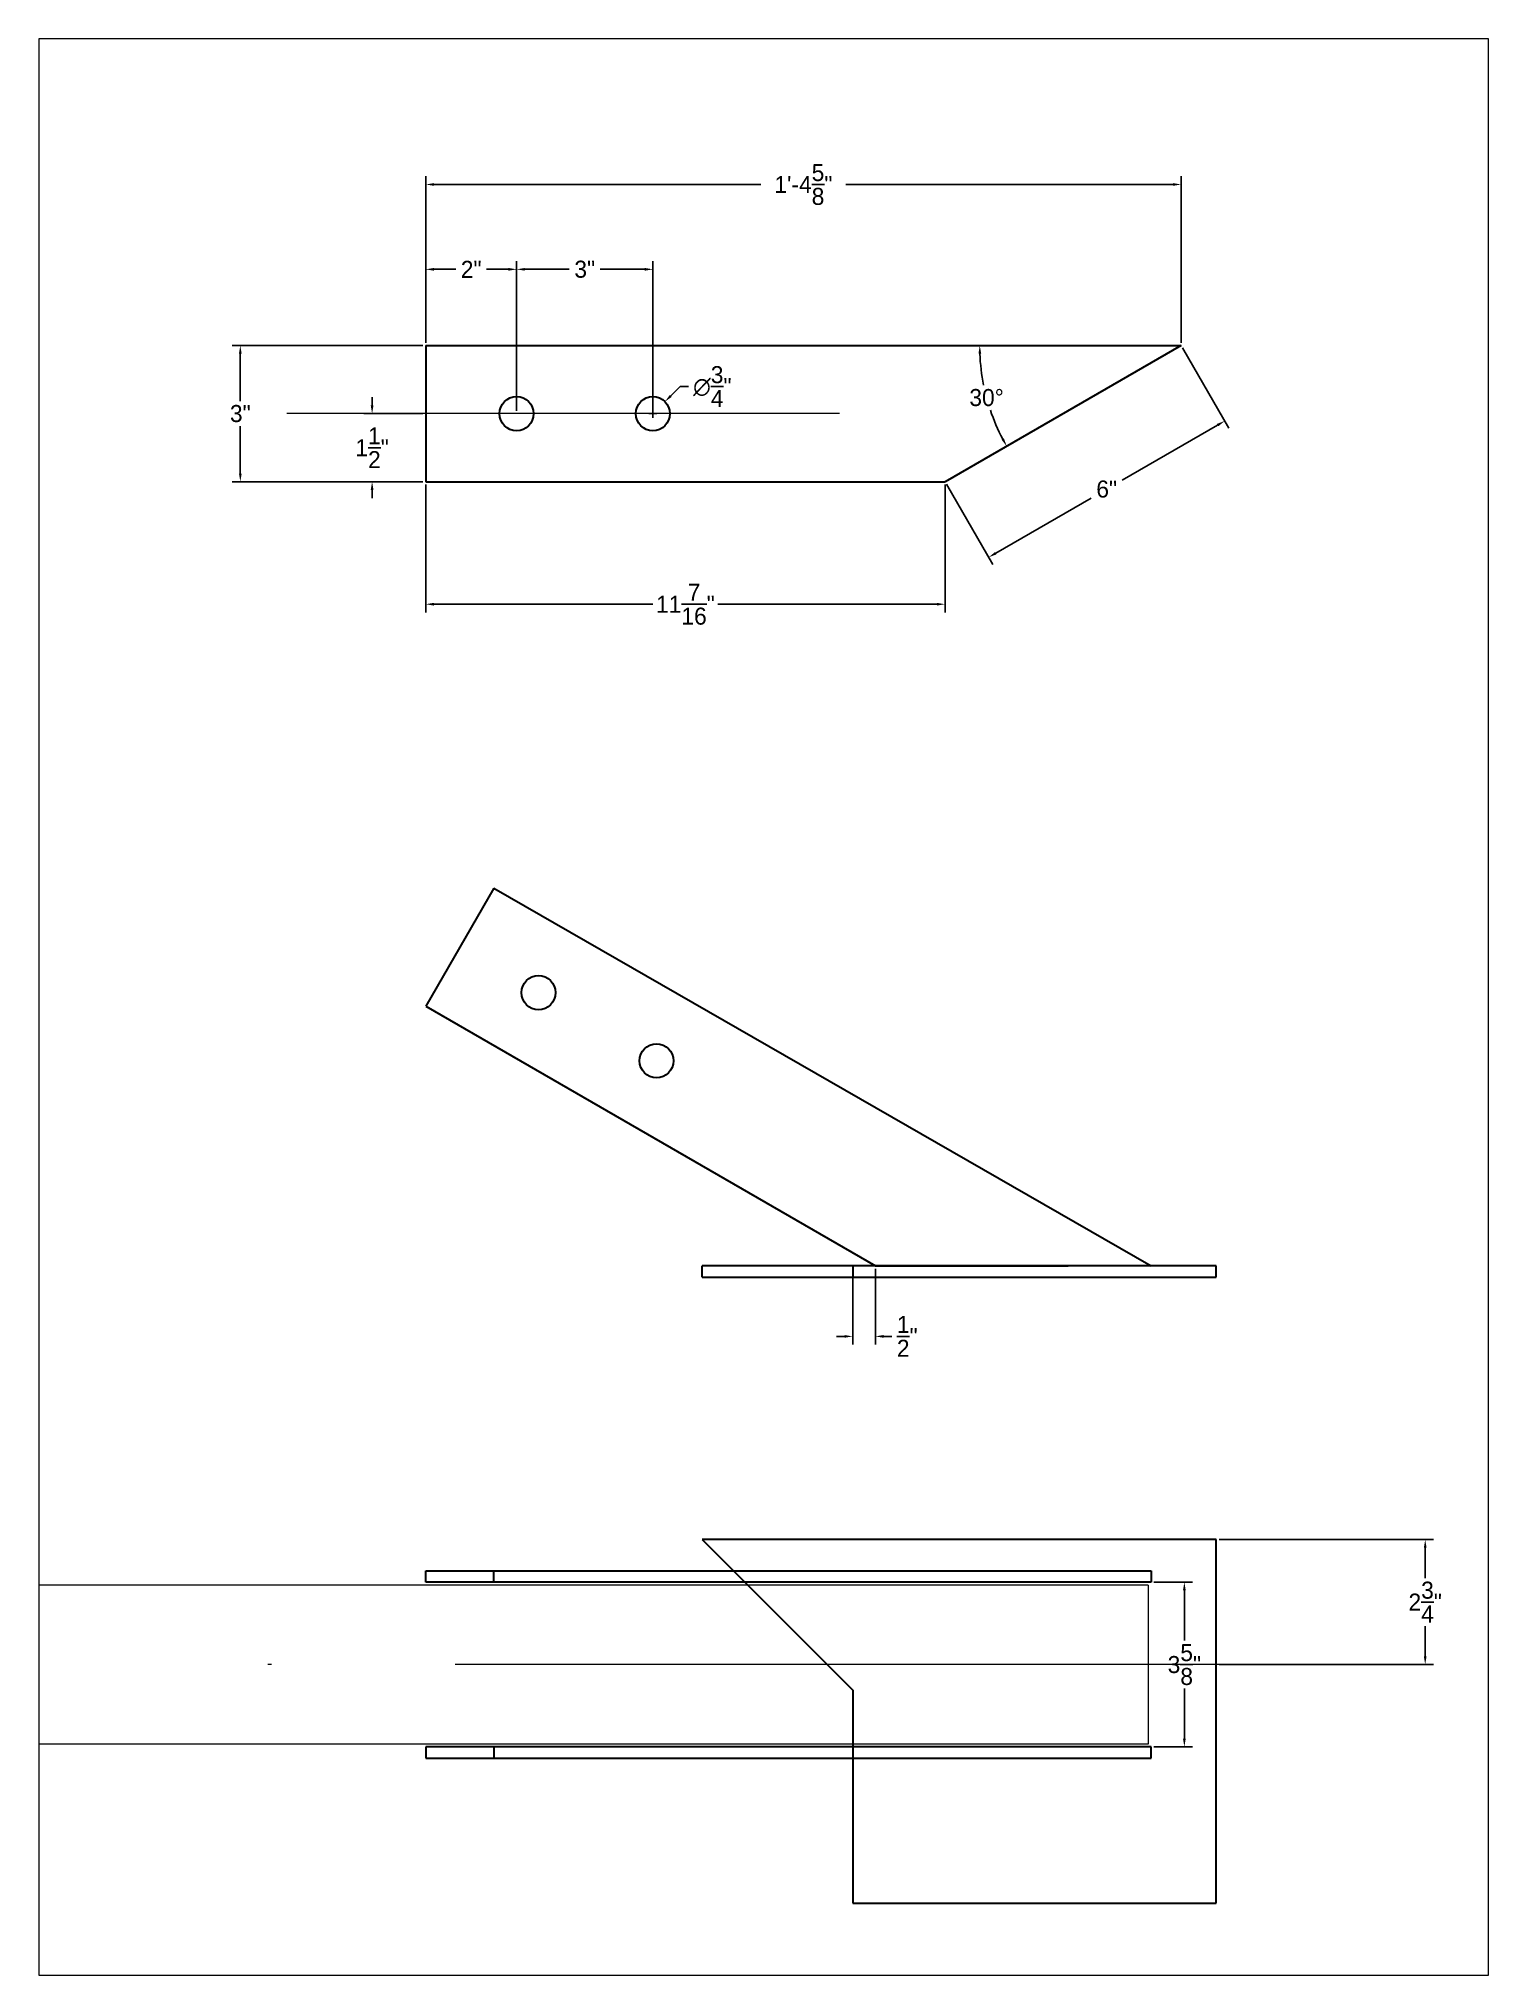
# Paper-space layout 'B9R EAST' of a CAD drawing. Header units: inches. Extents: x 0 to 7.9, y 0 to 10.6.
# The model-space entities are those that its viewports show. They can reach past a viewport. Long polylines and large blocks are cut down to what shows.
import ezdxf

# ---------------------------------------------------------------- set-up
doc = ezdxf.new("R2010")
doc.units = ezdxf.units.IN
doc.header["$MEASUREMENT"] = 0
doc.linetypes.add('CENTER', pattern=[2, 1.25, -0.25, 0.25, -0.25])
doc.linetypes.add('HIDDEN', pattern=[0.375, 0.25, -0.125])
for name, color, linetype, lineweight in [('CENTER LINE', 1, 'CENTER', 9), ('FLOOR BEAMS', 3, 'HIDDEN', 20), ('STEEL', 5, 'Continuous', 20)]:
    doc.layers.add(name, color=color, linetype=linetype, lineweight=lineweight)
doc.layers.add('DIMENSIONS', color=3, linetype='Continuous')
doc.layers.add('DIMENSIONS @ 1', color=3, linetype='Continuous')
doc.dimstyles.new('Annotative', dxfattribs={"dimscale": 0, "dimtxt": 0.18, "dimasz": 0.18, "dimexe": 0.18, "dimexo": 0.0625, "dimgap": 0.09, "dimtad": 0, "dimtih": 1, "dimtoh": 1, "dimdec": 4, "dimzin": 0, "dimdsep": 46, "dimtxsty": 'Standard', "dimcen": 0.09, "dimadec": 0, "dimazin": 0, "dimtfac": 1, "dimtdec": 4, "dimtofl": 0, "dimtmove": 0, "dimatfit": 3, "dimfxl": 1, "dimtolj": 1, "dimtzin": 0, "dimarcsym": 0})

# ---------------------------------------------------------------- blocks, each defined once
blk = doc.blocks.new('*D307')
at = {"layer": 'DIMENSIONS', "color": 0, "lineweight": -2}
for p, q in [((25473.752, 14132.323), (25473.752, 14130.654)), ((25474.252, 14132.323), (25474.252, 14130.654)), ((25473.572, 14130.834), (25473.392, 14130.834)), ((25474.432, 14130.834), (25474.612, 14130.834))]:
    blk.add_line(p, q, dxfattribs=at)
at = {"layer": 'DIMENSIONS', "color": 0, "lineweight": 30}
for points in [[(25473.572, 14130.864), (25473.572, 14130.804), (25473.752, 14130.834)], [(25474.432, 14130.864), (25474.432, 14130.804), (25474.252, 14130.834)]]:
    blk.add_solid(points, dxfattribs=at)
at = {"layer": 'DIMENSIONS', "color": 0, "insert": (25474.952, 14130.834), "char_height": 0.375, "attachment_point": 5}
blk.add_mtext('\\A1;{\\H1.000000x;\\S1/2;}"', dxfattribs=at)
blk = doc.blocks.new('*D311')
at = {"layer": 'DIMENSIONS', "color": 0, "lineweight": -2}
for p, q in [((25464.352, 14152.709), (25464.352, 14156.372)), ((25480.98, 14152.709), (25480.98, 14156.372)), ((25464.532, 14156.192), (25471.732, 14156.192)), ((25480.8, 14156.192), (25473.6, 14156.192))]:
    blk.add_line(p, q, dxfattribs=at)
at = {"layer": 'DIMENSIONS', "color": 0}
for points in [[(25464.532, 14156.222), (25464.532, 14156.162), (25464.352, 14156.192)], [(25480.8, 14156.222), (25480.8, 14156.162), (25480.98, 14156.192)]]:
    blk.add_solid(points, dxfattribs=at)
at = {"layer": 'DIMENSIONS', "color": 0, "insert": (25472.666, 14156.192), "char_height": 0.375, "attachment_point": 5}
blk.add_mtext('\\A1;1\'-4{\\H1.000000x;\\S5/8;}"', dxfattribs=at)
blk = doc.blocks.new('*D312')
at = {"layer": 'DIMENSIONS', "color": 0, "lineweight": -2}
for p, q in [((25464.352, 14149.584), (25464.352, 14146.772)), ((25475.784, 14149.584), (25475.784, 14146.772)), ((25464.532, 14146.952), (25469.353, 14146.952)), ((25475.604, 14146.952), (25470.783, 14146.952))]:
    blk.add_line(p, q, dxfattribs=at)
at = {"layer": 'DIMENSIONS', "color": 0}
for points in [[(25464.532, 14146.982), (25464.532, 14146.922), (25464.352, 14146.952)], [(25475.604, 14146.982), (25475.604, 14146.922), (25475.784, 14146.952)]]:
    blk.add_solid(points, dxfattribs=at)
at = {"layer": 'DIMENSIONS', "color": 0, "insert": (25470.068, 14146.952), "char_height": 0.375, "attachment_point": 5}
blk.add_mtext('\\A1;11{\\H1.000000x;\\S7/16;}"', dxfattribs=at)
blk = doc.blocks.new('*D313')
at = {"layer": 'DIMENSIONS', "color": 0, "lineweight": -2}
for p, q in [((25464.352, 14152.709), (25464.352, 14154.504)), ((25464.532, 14154.324), (25465.012, 14154.324)), ((25466.172, 14154.324), (25465.692, 14154.324)), ((25466.352, 14151.209), (25466.352, 14154.504))]:
    blk.add_line(p, q, dxfattribs=at)
at = {"layer": 'DIMENSIONS', "color": 0}
for points in [[(25464.532, 14154.354), (25464.532, 14154.294), (25464.352, 14154.324)], [(25466.172, 14154.354), (25466.172, 14154.294), (25466.352, 14154.324)]]:
    blk.add_solid(points, dxfattribs=at)
at = {"layer": 'DIMENSIONS', "color": 0, "insert": (25465.352, 14154.324), "char_height": 0.375, "attachment_point": 5}
blk.add_mtext('\\A1;2"', dxfattribs=at)
blk = doc.blocks.new('*D314')
at = {"layer": 'DIMENSIONS', "color": 0, "lineweight": -2}
for p, q in [((25466.352, 14151.209), (25466.352, 14154.504)), ((25466.532, 14154.324), (25467.512, 14154.324)), ((25469.172, 14154.324), (25468.192, 14154.324)), ((25469.352, 14151.209), (25469.352, 14154.504))]:
    blk.add_line(p, q, dxfattribs=at)
at = {"layer": 'DIMENSIONS', "color": 0}
for points in [[(25466.532, 14154.354), (25466.532, 14154.294), (25466.352, 14154.324)], [(25469.172, 14154.354), (25469.172, 14154.294), (25469.352, 14154.324)]]:
    blk.add_solid(points, dxfattribs=at)
at = {"layer": 'DIMENSIONS', "color": 0, "insert": (25467.852, 14154.324), "char_height": 0.375, "attachment_point": 5}
blk.add_mtext('\\A1;3"', dxfattribs=at)
blk = doc.blocks.new('*D315')
at = {"layer": 'DIMENSIONS', "color": 0, "lineweight": -2}
for p, q in [((25481.012, 14152.593), (25482.03, 14150.829)), ((25481.784, 14150.895), (25479.682, 14149.681)), ((25475.815, 14149.593), (25476.834, 14147.829)), ((25476.9, 14148.075), (25479.002, 14149.288))]:
    blk.add_line(p, q, dxfattribs=at)
at = {"layer": 'DIMENSIONS', "color": 0}
for points in [[(25481.769, 14150.921), (25481.799, 14150.869), (25481.94, 14150.985)], [(25476.885, 14148.101), (25476.915, 14148.049), (25476.744, 14147.985)]]:
    blk.add_solid(points, dxfattribs=at)
at = {"layer": 'DIMENSIONS', "color": 0, "insert": (25479.342, 14149.485), "char_height": 0.375, "attachment_point": 5}
blk.add_mtext('\\A1;6"', dxfattribs=at)
blk = doc.blocks.new('*D316')
at = {"layer": 'DIMENSIONS', "color": 0, "lineweight": -2}
for p, q in [((25464.289, 14152.647), (25460.09, 14152.647)), ((25460.27, 14152.467), (25460.27, 14151.424)), ((25460.27, 14149.827), (25460.27, 14150.869)), ((25464.289, 14149.647), (25460.09, 14149.647))]:
    blk.add_line(p, q, dxfattribs=at)
at = {"layer": 'DIMENSIONS', "color": 0}
for points in [[(25460.24, 14152.467), (25460.3, 14152.467), (25460.27, 14152.647)], [(25460.24, 14149.827), (25460.3, 14149.827), (25460.27, 14149.647)]]:
    blk.add_solid(points, dxfattribs=at)
at = {"layer": 'DIMENSIONS', "color": 0, "insert": (25460.27, 14151.147), "char_height": 0.375, "attachment_point": 5}
blk.add_mtext('\\A1;3"', dxfattribs=at)
blk = doc.blocks.new('*D317')
at = {"layer": 'DIMENSIONS', "color": 0, "lineweight": -2}
for p, q in [((25463.171, 14151.327), (25463.171, 14151.507)), ((25464.289, 14151.147), (25462.991, 14151.147)), ((25464.289, 14149.647), (25462.991, 14149.647)), ((25463.171, 14149.467), (25463.171, 14149.287))]:
    blk.add_line(p, q, dxfattribs=at)
at = {"layer": 'DIMENSIONS', "color": 0}
for points in [[(25463.141, 14151.327), (25463.201, 14151.327), (25463.171, 14151.147)], [(25463.141, 14149.467), (25463.201, 14149.467), (25463.171, 14149.647)]]:
    blk.add_solid(points, dxfattribs=at)
at = {"layer": 'DIMENSIONS', "color": 0, "insert": (25463.171, 14150.397), "char_height": 0.375, "attachment_point": 5}
blk.add_mtext('\\A1;1{\\H1.000000x;\\S1/2;}"', dxfattribs=at)
blk = doc.blocks.new('*D318')
at = {"layer": 'DIMENSIONS', "color": 0, "lineweight": -2}
for p, q in [((25469.953, 14151.743), (25469.746, 14151.537)), ((25470.133, 14151.743), (25469.953, 14151.743)), ((25469.262, 14151.147), (25469.442, 14151.147)), ((25469.352, 14151.057), (25469.352, 14151.237))]:
    blk.add_line(p, q, dxfattribs=at)
at = {"layer": 'DIMENSIONS', "color": 0}
blk.add_solid([(25469.725, 14151.559), (25469.767, 14151.516), (25469.618, 14151.411)], dxfattribs=at)
at = {"layer": 'DIMENSIONS', "color": 0, "insert": (25470.661, 14151.743), "char_height": 0.375, "attachment_point": 5}
blk.add_mtext('\\A1;∅{\\H1.000000x;\\S3/4;}"', dxfattribs=at)
blk = doc.blocks.new('*D319')
at = {"layer": 'DIMENSIONS', "color": 0, "lineweight": -2}
for start, end in [(182.3263, 191.3165), (198.7482, 207.6737)]:
    blk.add_arc((25480.98, 14152.647), 4.434, start, end, dxfattribs=at)
at = {"layer": 'DIMENSIONS', "color": 0}
for points in [[(25476.52, 14152.466), (25476.58, 14152.467), (25476.547, 14152.647)], [(25477.08, 14150.602), (25477.028, 14150.573), (25477.141, 14150.43)]]:
    blk.add_solid(points, dxfattribs=at)
at = {"layer": 'DIMENSIONS', "color": 0, "insert": (25476.698, 14151.499), "char_height": 0.375, "attachment_point": 5}
blk.add_mtext('\\A1;30°', dxfattribs=at)
blk = doc.blocks.new('*D320')
at = {"layer": 'DIMENSIONS', "color": 0, "lineweight": -2}
for p, q in [((25481.815, 14126.36), (25486.534, 14126.36)), ((25486.354, 14126.18), (25486.354, 14125.512)), ((25486.354, 14123.79), (25486.354, 14124.457)), ((25481.815, 14123.61), (25486.534, 14123.61))]:
    blk.add_line(p, q, dxfattribs=at)
at = {"layer": 'DIMENSIONS', "color": 0}
for points in [[(25486.324, 14126.18), (25486.384, 14126.18), (25486.354, 14126.36)], [(25486.324, 14123.79), (25486.384, 14123.79), (25486.354, 14123.61)]]:
    blk.add_solid(points, dxfattribs=at)
at = {"layer": 'DIMENSIONS', "color": 0, "insert": (25486.354, 14124.985), "char_height": 0.375, "attachment_point": 5}
blk.add_mtext('\\A1;2{\\H1.000000x;\\S3/4;}"', dxfattribs=at)
blk = doc.blocks.new('*D321')
at = {"layer": 'DIMENSIONS', "color": 0, "lineweight": -2}
for p, q in [((25480.381, 14125.422), (25481.232, 14125.422)), ((25481.052, 14125.242), (25481.052, 14124.137)), ((25481.052, 14121.977), (25481.052, 14123.082)), ((25480.381, 14121.797), (25481.232, 14121.797))]:
    blk.add_line(p, q, dxfattribs=at)
at = {"layer": 'DIMENSIONS', "color": 0}
for points in [[(25481.022, 14125.242), (25481.082, 14125.242), (25481.052, 14125.422)], [(25481.022, 14121.977), (25481.082, 14121.977), (25481.052, 14121.797)]]:
    blk.add_solid(points, dxfattribs=at)
at = {"layer": 'DIMENSIONS', "color": 0, "insert": (25481.052, 14123.61), "char_height": 0.375, "attachment_point": 5}
blk.add_mtext('\\A1;3{\\H1.000000x;\\S5/8;}"', dxfattribs=at)

msp = doc.modelspace()

# ---------------------------------------------------------------- linework, layer by layer
at = {"layer": 'CENTER LINE', "lineweight": 9}
for p, q in [((25473.45794, 14151.14684), (25461.29585, 14151.14684)), ((25485.20191, 14123.60994), (25460.87774, 14123.60994))]:
    msp.add_line(p, q, dxfattribs=at)
at = {"layer": 'FLOOR BEAMS', "lineweight": 9, "ltscale": 50}
for p, q in [((25480.25249, 14125.35994), (25452.59116, 14125.35994)), ((25480.25243, 14121.85994), (25451.14141, 14121.85994))]:
    msp.add_line(p, q, dxfattribs=at)
at = {"layer": 'FLOOR BEAMS', "color": 3, "lineweight": 9, "ltscale": 50}
msp.add_line((25480.25249, 14125.35994), (25480.25243, 14121.85994), dxfattribs=at)
at = {"layer": 'STEEL', "lineweight": 30}
for p, q in [((25464.35163, 14152.64684), (25464.35163, 14149.64684)), ((25464.35163, 14152.64684), (25480.98027, 14152.64684)), ((25480.98027, 14152.64684), (25475.78412, 14149.64684)), ((25464.35163, 14149.64684), (25475.78412, 14149.64684)), ((25465.85163, 14140.69967), (25464.35163, 14138.10159)), ((25465.85092, 14140.69843), (25480.3184, 14132.38534)), ((25464.35163, 14138.10159), (25474.25246, 14132.38534)), ((25481.75246, 14132.38534), (25470.43875, 14132.38534)), ((25470.43875, 14132.13534), (25470.43875, 14132.38534)), ((25470.43875, 14132.13534), (25481.75246, 14132.13534)), ((25473.75246, 14132.38534), (25473.75246, 14132.13534)), ((25474.25246, 14132.38534), (25478.4951, 14132.38534)), ((25481.75246, 14132.13534), (25481.75246, 14132.38534)), ((25470.43875, 14126.35994), (25473.75246, 14123.04623)), ((25481.75246, 14126.35994), (25470.43875, 14126.35994)), ((25481.75246, 14118.35994), (25481.75246, 14126.35994)), ((25464.35163, 14125.42244), (25464.35163, 14125.67244)), ((25464.35163, 14125.67244), (25480.3184, 14125.67244)), ((25465.85163, 14125.42244), (25465.85163, 14125.67244)), ((25480.3184, 14125.67244), (25480.3184, 14125.42244)), ((25480.3184, 14125.42244), (25464.35163, 14125.42244)), ((25473.75246, 14123.04623), (25473.75246, 14118.35994)), ((25480.3184, 14121.79744), (25464.35163, 14121.79744)), ((25464.35163, 14121.79744), (25464.35163, 14121.54744)), ((25464.35163, 14121.54744), (25480.3184, 14121.54744)), ((25465.85163, 14121.79744), (25465.85163, 14121.54744)), ((25480.3184, 14121.54744), (25480.3184, 14121.79744)), ((25473.75246, 14118.35994), (25481.75246, 14118.35994))]:
    msp.add_line(p, q, dxfattribs=at)
for centre in [(25466.35163, 14151.14684), (25469.35163, 14151.14684), (25466.83368, 14138.40063), (25469.43176, 14136.90063)]:
    msp.add_circle(centre, 0.375, dxfattribs=at)

# ---------------------------------------------------------------- dimensions: what is measured, and where the dimension line sits
at = {"layer": 'DIMENSIONS @ 1'}
for base, p1, p2, override, picture, middle in [((25480.98027, 14156.19167), (25464.35163, 14152.64684), (25480.98027, 14152.64684), {"dimscale": 1, "dimtxt": 0.375, "dimlunit": 4, "dimtix": 0, "dimtofl": 0, "dimtmove": 0, "dimatfit": 3}, '*D311', (25472.66595, 14156.19167)), ((25466.35163, 14154.32356), (25464.35163, 14152.64684), (25466.35163, 14151.14684), {"dimscale": 1, "dimtxt": 0.375, "dimlunit": 4, "dimtix": 0, "dimtofl": 0, "dimtmove": 0, "dimatfit": 3}, '*D313', (25465.35163, 14154.32356)), ((25469.35163, 14154.32356), (25466.35163, 14151.14684), (25469.35163, 14151.14684), {"dimscale": 1, "dimtxt": 0.375, "dimlunit": 4, "dimtix": 0, "dimtofl": 0, "dimtmove": 1, "dimatfit": 3}, '*D314', (25467.85163, 14154.32356)), ((25475.78412, 14146.95241), (25464.35163, 14149.64684), (25475.78412, 14149.64684), {"dimscale": 1, "dimtxt": 0.375, "dimlunit": 4, "dimtix": 0, "dimtofl": 0, "dimtmove": 0, "dimatfit": 3}, '*D312', (25470.06788, 14146.95241))]:
    dim = msp.add_linear_dim(base=base, p1=p1, p2=p2, dimstyle='Annotative', override=override, dxfattribs=at)
    dim.commit()
    dim.dimension.update_dxf_attribs({"geometry": picture, "text_midpoint": middle})
for base, p1, p2, angle, picture, middle in [((25460.26969, 14149.64684), (25464.35163, 14152.64684), (25464.35163, 14149.64684), 90, '*D316', (25460.26969, 14151.14684)), ((25463.17053, 14151.14684), (25464.35163, 14149.64684), (25464.35163, 14151.14684), 90, '*D317', (25463.17053, 14150.39684)), ((25474.25246, 14130.83371), (25473.75246, 14132.38534), (25474.25246, 14132.38534), 180, '*D307', (25474.95246, 14130.83371)), ((25486.35379, 14123.60994), (25481.75246, 14126.35994), (25481.75246, 14123.60994), 90, '*D320', (25486.35379, 14124.98494)), ((25481.05206, 14121.79744), (25480.3184, 14125.42244), (25480.3184, 14121.79744), 90, '*D321', (25481.05206, 14123.60994))]:
    dim = msp.add_linear_dim(base=base, p1=p1, p2=p2, angle=angle, dimstyle='Annotative', override={"dimscale": 1, "dimtxt": 0.375, "dimlunit": 4, "dimtix": 0, "dimtofl": 0, "dimtmove": 0, "dimatfit": 3}, dxfattribs=at)
    dim.commit()
    dim.dimension.update_dxf_attribs({"geometry": picture, "text_midpoint": middle})
dim = msp.add_angular_dim_2l(base=(25476.61403, 14151.87695), line1=((25480.98027, 14152.64684), (25475.78412, 14149.64684)), line2=((25464.35163, 14152.64684), (25480.98027, 14152.64684)), dimstyle='Annotative', override={"dimscale": 1, "dimtxt": 0.375, "dimlunit": 4, "dimtix": 0, "dimtofl": 0, "dimtmove": 0, "dimatfit": 3}, dxfattribs=at)
dim.commit()
dim.dimension.update_dxf_attribs({"geometry": '*D319', "text_midpoint": (25476.69774, 14151.49934)})
dim = msp.add_aligned_dim(p1=(25475.78412, 14149.64684), p2=(25480.98027, 14152.64684), distance=-1.91923, dimstyle='Annotative', override={"dimscale": 1, "dimtxt": 0.375, "dimlunit": 4, "dimtix": 0, "dimtofl": 0, "dimtmove": 0, "dimatfit": 3}, dxfattribs=at)
dim.commit()
dim.dimension.update_dxf_attribs({"geometry": '*D315', "text_midpoint": (25479.34181, 14149.48474)})
dim = msp.add_diameter_dim_2p(p1=(25469.08513, 14150.88302), p2=(25469.61813, 14151.41066), dimstyle='Annotative', override={"dimscale": 1, "dimtxt": 0.375, "dimlunit": 4, "dimtix": 0, "dimtofl": 0, "dimtmove": 0, "dimatfit": 3}, dxfattribs=at)
dim.commit()
dim.dimension.update_dxf_attribs({"geometry": '*D318', "text_midpoint": (25470.66098, 14151.74264), "dimtype": 163})

psp = doc.layouts.new('B9R EAST')

# ---------------------------------------------------------------- viewports
at = {"layer": 'STEEL', "lineweight": 9}
psp.add_viewport(center=(3.969, 5.302), size=(7.938, 10.6042), view_center_point=(25471.78808, 14138.08475), view_height=42.630633, dxfattribs=at)

doc.saveas('drawing.dxf')
